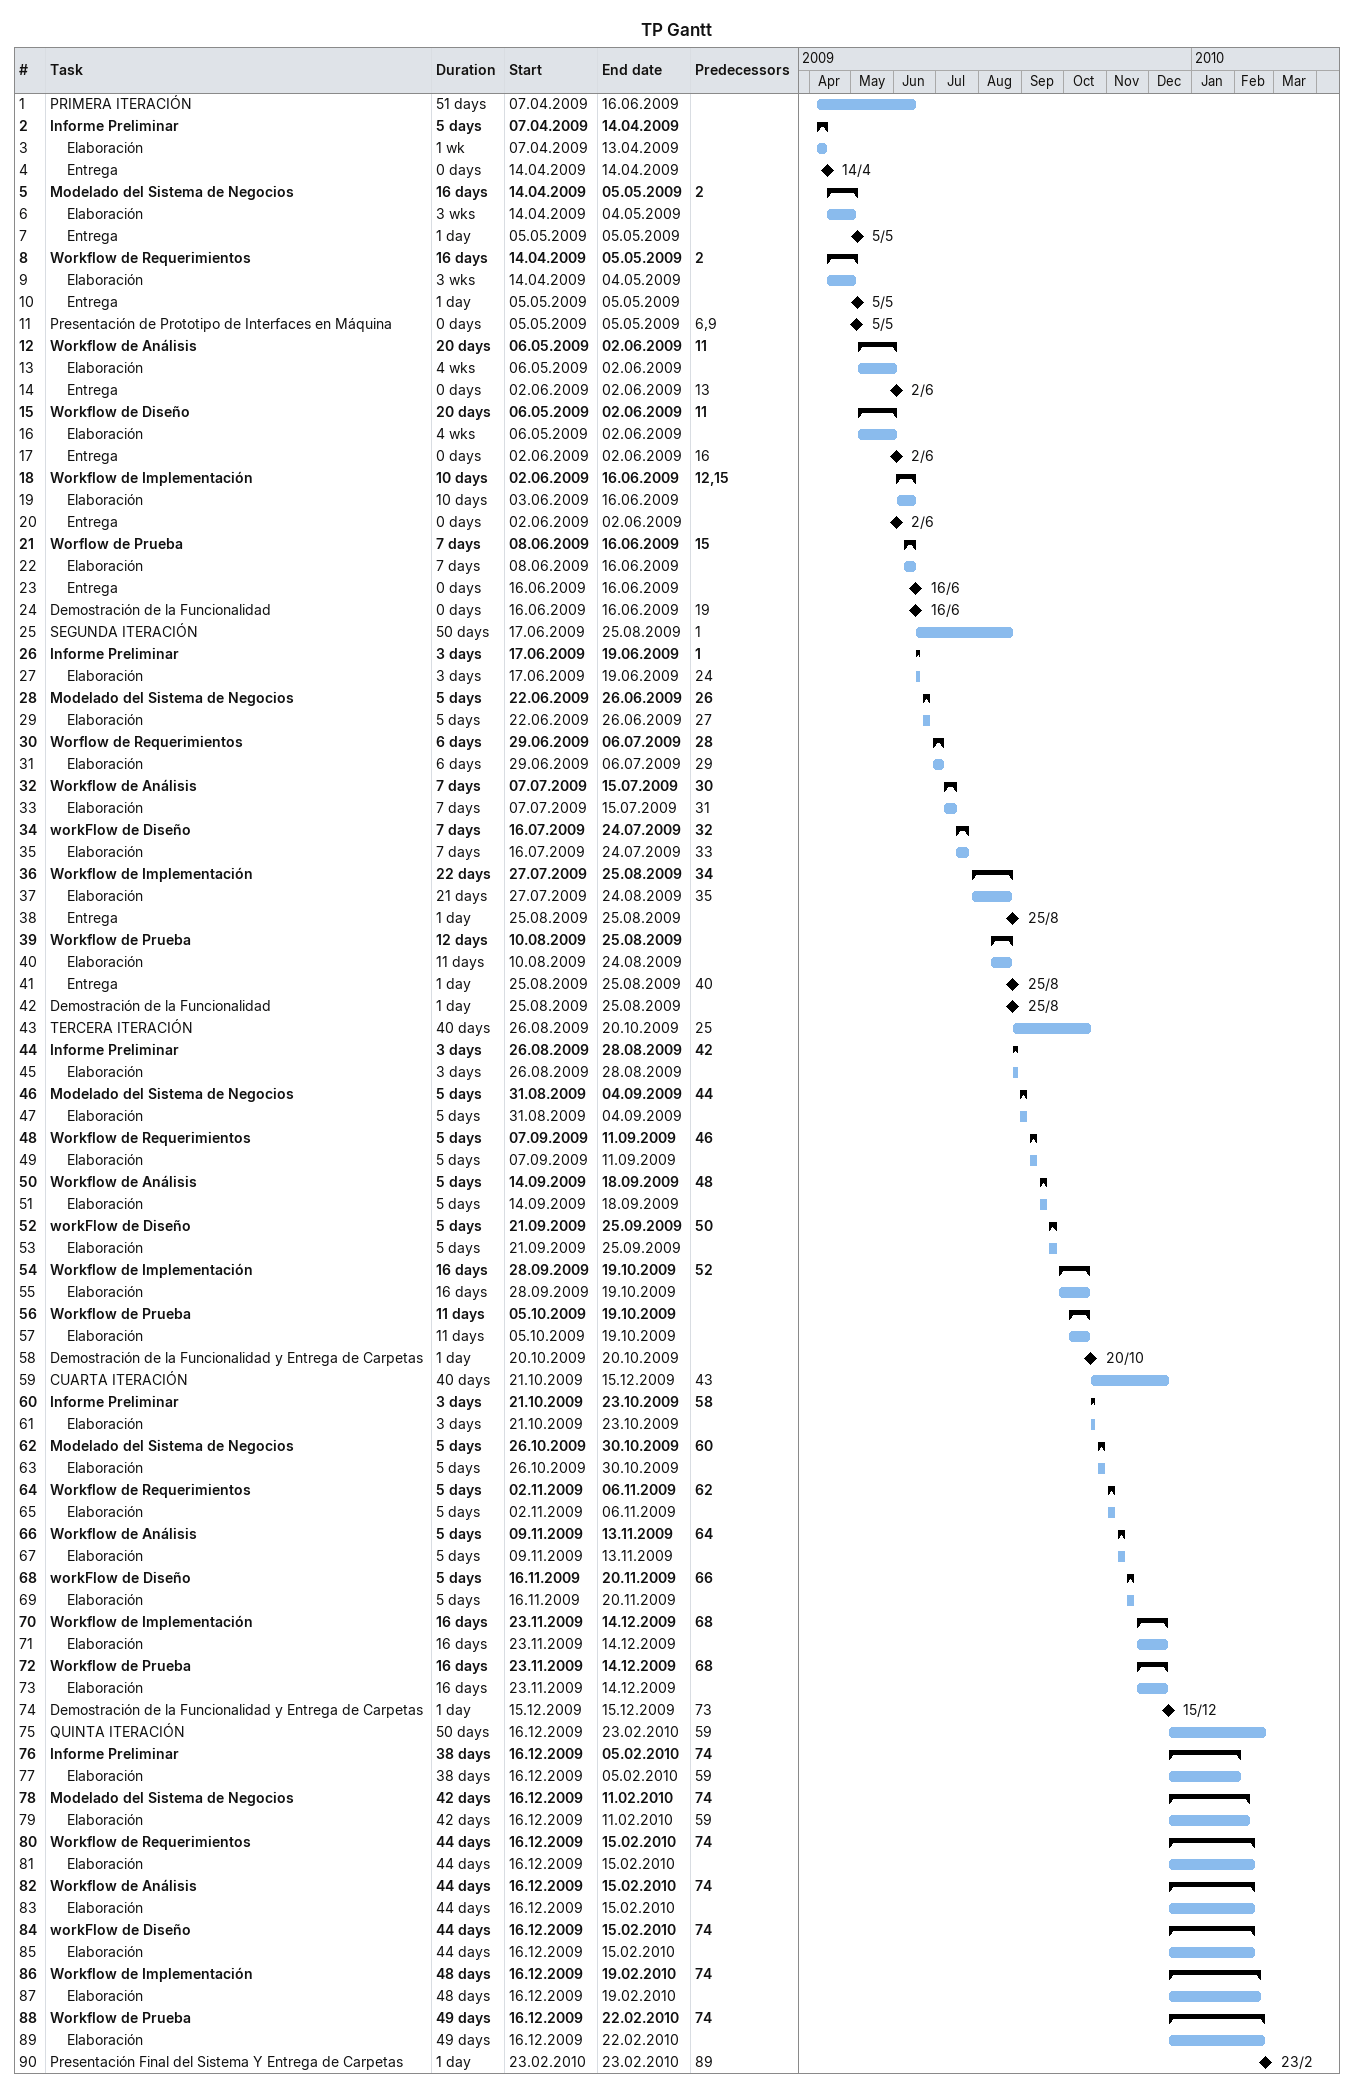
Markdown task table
TP Gantt

| ID | Level | Task | Duration | Start | Finish | Predecessors |
|---|---|---|---|---|---|---|
| 1 | 1 | PRIMERA ITERACIÓN | 51d | 2009-04-07 | 2009-06-16 |  |
| 2 | 1 | **Informe Preliminar** | 5d | 2009-04-07 | 2009-04-14 |  |
| 3 | 2 | Elaboración | 1w | 2009-04-07 | 2009-04-13 |  |
| 4 | 2 | Entrega | 0d | 2009-04-14 | 2009-04-14 |  |
| 5 | 1 | **Modelado del Sistema de Negocios** | 16d | 2009-04-14 | 2009-05-05 | 2 |
| 6 | 2 | Elaboración | 3w | 2009-04-14 | 2009-05-04 |  |
| 7 | 2 | Entrega | 1d | 2009-05-05 | 2009-05-05 |  |
| 8 | 1 | **Workflow de Requerimientos** | 16d | 2009-04-14 | 2009-05-05 | 2 |
| 9 | 2 | Elaboración | 3w | 2009-04-14 | 2009-05-04 |  |
| 10 | 2 | Entrega | 1d | 2009-05-05 | 2009-05-05 |  |
| 11 | 1 | Presentación de Prototipo de Interfaces en Máquina | 0d | 2009-05-05 | 2009-05-05 | 6, 9 |
| 12 | 1 | **Workflow de Análisis** | 20d | 2009-05-06 | 2009-06-02 | 11 |
| 13 | 2 | Elaboración | 4w | 2009-05-06 | 2009-06-02 |  |
| 14 | 2 | Entrega | 0d | 2009-06-02 | 2009-06-02 | 13 |
| 15 | 1 | **Workflow de Diseño** | 20d | 2009-05-06 | 2009-06-02 | 11 |
| 16 | 2 | Elaboración | 4w | 2009-05-06 | 2009-06-02 |  |
| 17 | 2 | Entrega | 0d | 2009-06-02 | 2009-06-02 | 16 |
| 18 | 1 | **Workflow de Implementación** | 10d | 2009-06-02 | 2009-06-16 | 12, 15 |
| 19 | 2 | Elaboración | 10d | 2009-06-03 | 2009-06-16 |  |
| 20 | 2 | Entrega | 0d | 2009-06-02 | 2009-06-02 |  |
| 21 | 1 | **Worflow de Prueba** | 7d | 2009-06-08 | 2009-06-16 | 15 |
| 22 | 2 | Elaboración | 7d | 2009-06-08 | 2009-06-16 |  |
| 23 | 2 | Entrega | 0d | 2009-06-16 | 2009-06-16 |  |
| 24 | 1 | Demostración de la Funcionalidad | 0d | 2009-06-16 | 2009-06-16 | 19 |
| 25 | 1 | SEGUNDA ITERACIÓN | 50d | 2009-06-17 | 2009-08-25 | 1 |
| 26 | 1 | **Informe Preliminar** | 3d | 2009-06-17 | 2009-06-19 | 1 |
| 27 | 2 | Elaboración | 3d | 2009-06-17 | 2009-06-19 | 24 |
| 28 | 1 | **Modelado del Sistema de Negocios** | 5d | 2009-06-22 | 2009-06-26 | 26 |
| 29 | 2 | Elaboración | 5d | 2009-06-22 | 2009-06-26 | 27 |
| 30 | 1 | **Worflow de Requerimientos** | 6d | 2009-06-29 | 2009-07-06 | 28 |
| 31 | 2 | Elaboración | 6d | 2009-06-29 | 2009-07-06 | 29 |
| 32 | 1 | **Workflow de Análisis** | 7d | 2009-07-07 | 2009-07-15 | 30 |
| 33 | 2 | Elaboración | 7d | 2009-07-07 | 2009-07-15 | 31 |
| 34 | 1 | **workFlow de Diseño** | 7d | 2009-07-16 | 2009-07-24 | 32 |
| 35 | 2 | Elaboración | 7d | 2009-07-16 | 2009-07-24 | 33 |
| 36 | 1 | **Workflow de Implementación** | 22d | 2009-07-27 | 2009-08-25 | 34 |
| 37 | 2 | Elaboración | 21d | 2009-07-27 | 2009-08-24 | 35 |
| 38 | 2 | Entrega | 1d | 2009-08-25 | 2009-08-25 |  |
| 39 | 1 | **Workflow de Prueba** | 12d | 2009-08-10 | 2009-08-25 |  |
| 40 | 2 | Elaboración | 11d | 2009-08-10 | 2009-08-24 |  |
| 41 | 2 | Entrega | 1d | 2009-08-25 | 2009-08-25 | 40 |
| 42 | 1 | Demostración de la Funcionalidad | 1d | 2009-08-25 | 2009-08-25 |  |
| 43 | 1 | TERCERA ITERACIÓN | 40d | 2009-08-26 | 2009-10-20 | 25 |
| 44 | 1 | **Informe Preliminar** | 3d | 2009-08-26 | 2009-08-28 | 42 |
| 45 | 2 | Elaboración | 3d | 2009-08-26 | 2009-08-28 |  |
| 46 | 1 | **Modelado del Sistema de Negocios** | 5d | 2009-08-31 | 2009-09-04 | 44 |
| 47 | 2 | Elaboración | 5d | 2009-08-31 | 2009-09-04 |  |
| 48 | 1 | **Workflow de Requerimientos** | 5d | 2009-09-07 | 2009-09-11 | 46 |
| 49 | 2 | Elaboración | 5d | 2009-09-07 | 2009-09-11 |  |
| 50 | 1 | **Workflow de Análisis** | 5d | 2009-09-14 | 2009-09-18 | 48 |
| 51 | 2 | Elaboración | 5d | 2009-09-14 | 2009-09-18 |  |
| 52 | 1 | **workFlow de Diseño** | 5d | 2009-09-21 | 2009-09-25 | 50 |
| 53 | 2 | Elaboración | 5d | 2009-09-21 | 2009-09-25 |  |
| 54 | 1 | **Workflow de Implementación** | 16d | 2009-09-28 | 2009-10-19 | 52 |
| 55 | 2 | Elaboración | 16d | 2009-09-28 | 2009-10-19 |  |
| 56 | 1 | **Workflow de Prueba** | 11d | 2009-10-05 | 2009-10-19 |  |
| 57 | 2 | Elaboración | 11d | 2009-10-05 | 2009-10-19 |  |
| 58 | 1 | Demostración de la Funcionalidad y Entrega de Carpetas | 1d | 2009-10-20 | 2009-10-20 |  |
| 59 | 1 | CUARTA ITERACIÓN | 40d | 2009-10-21 | 2009-12-15 | 43 |
| 60 | 1 | **Informe Preliminar** | 3d | 2009-10-21 | 2009-10-23 | 58 |
| 61 | 2 | Elaboración | 3d | 2009-10-21 | 2009-10-23 |  |
| 62 | 1 | **Modelado del Sistema de Negocios** | 5d | 2009-10-26 | 2009-10-30 | 60 |
| 63 | 2 | Elaboración | 5d | 2009-10-26 | 2009-10-30 |  |
| 64 | 1 | **Workflow de Requerimientos** | 5d | 2009-11-02 | 2009-11-06 | 62 |
| 65 | 2 | Elaboración | 5d | 2009-11-02 | 2009-11-06 |  |
| 66 | 1 | **Workflow de Análisis** | 5d | 2009-11-09 | 2009-11-13 | 64 |
| 67 | 2 | Elaboración | 5d | 2009-11-09 | 2009-11-13 |  |
| 68 | 1 | **workFlow de Diseño** | 5d | 2009-11-16 | 2009-11-20 | 66 |
| 69 | 2 | Elaboración | 5d | 2009-11-16 | 2009-11-20 |  |
| 70 | 1 | **Workflow de Implementación** | 16d | 2009-11-23 | 2009-12-14 | 68 |
| 71 | 2 | Elaboración | 16d | 2009-11-23 | 2009-12-14 |  |
| 72 | 1 | **Workflow de Prueba** | 16d | 2009-11-23 | 2009-12-14 | 68 |
| 73 | 2 | Elaboración | 16d | 2009-11-23 | 2009-12-14 |  |
| 74 | 1 | Demostración de la Funcionalidad y Entrega de Carpetas | 1d | 2009-12-15 | 2009-12-15 | 73 |
| 75 | 1 | QUINTA ITERACIÓN | 50d | 2009-12-16 | 2010-02-23 | 59 |
| 76 | 1 | **Informe Preliminar** | 38d | 2009-12-16 | 2010-02-05 | 74 |
| 77 | 2 | Elaboración | 38d | 2009-12-16 | 2010-02-05 | 59 |
| 78 | 1 | **Modelado del Sistema de Negocios** | 42d | 2009-12-16 | 2010-02-11 | 74 |
| 79 | 2 | Elaboración | 42d | 2009-12-16 | 2010-02-11 | 59 |
| 80 | 1 | **Workflow de Requerimientos** | 44d | 2009-12-16 | 2010-02-15 | 74 |
| 81 | 2 | Elaboración | 44d | 2009-12-16 | 2010-02-15 |  |
| 82 | 1 | **Workflow de Análisis** | 44d | 2009-12-16 | 2010-02-15 | 74 |
| 83 | 2 | Elaboración | 44d | 2009-12-16 | 2010-02-15 |  |
| 84 | 1 | **workFlow de Diseño** | 44d | 2009-12-16 | 2010-02-15 | 74 |
| 85 | 2 | Elaboración | 44d | 2009-12-16 | 2010-02-15 |  |
| 86 | 1 | **Workflow de Implementación** | 48d | 2009-12-16 | 2010-02-19 | 74 |
| 87 | 2 | Elaboración | 48d | 2009-12-16 | 2010-02-19 |  |
| 88 | 1 | **Workflow de Prueba** | 49d | 2009-12-16 | 2010-02-22 | 74 |
| 89 | 2 | Elaboración | 49d | 2009-12-16 | 2010-02-22 |  |
| 90 | 1 | Presentación Final del Sistema Y Entrega de Carpetas | 1d | 2010-02-23 | 2010-02-23 | 89 |
